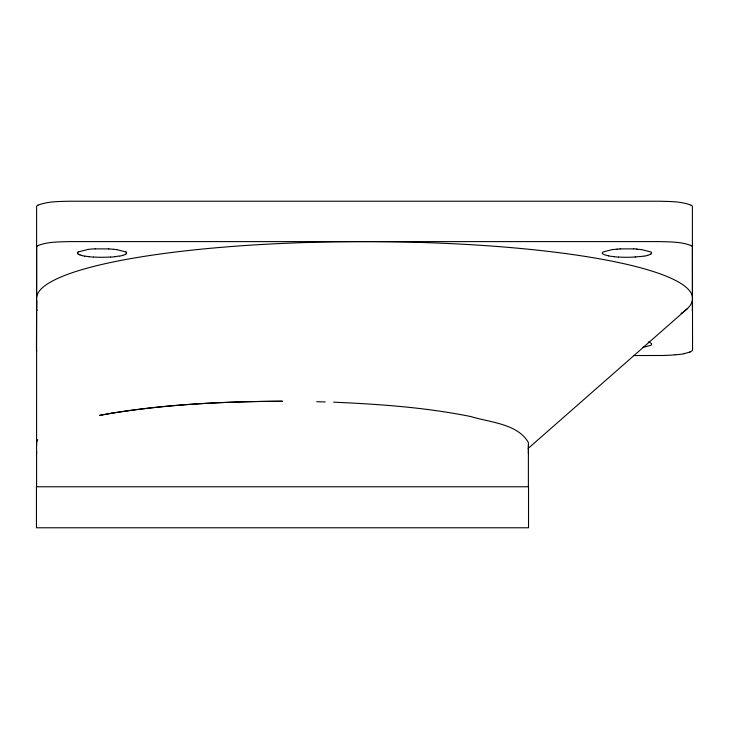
<?xml version="1.0" encoding="UTF-8"?>
<svg xmlns="http://www.w3.org/2000/svg" width="729" height="729" viewBox="0 0 729 729"><rect width="100%" height="100%" fill="white"/><g stroke="black" fill="none" stroke-linecap="round" stroke-linejoin="round"><path stroke-width="1.09" d="M36.587 453.657L36.614 246.703M36.632 300.558L36.45 350.048A32.869 5.723 -0.1 0 0 36.851 350.84M37.744 439.623L36.587 442.467L36.587 445.455M528.206 448.39L687.584 308.467M78.167 251.961L87.58 249.537M38.036 205.159C47.895 201.304 58.812 201.559 69.237 201.222L659.763 201.222C670.188 201.559 681.105 201.304 690.964 205.159M650.359 345.473L642.768 347.423M690.181 351.979L684.139 353.656M122.445 255.387L124.158 254.868A24.494 4.283 0.2 0 0 125.944 254.029M647.352 255.387L649.074 254.868A24.494 4.274 0.1 0 0 650.806 254.029M612.497 249.537L603.083 251.961A24.522 4.237 -0.3 0 0 602.5 252.553M679.045 354.449L675.163 354.877M115.082 256.617L116.503 256.453M639.998 256.617L641.42 256.453M110.462 257.009L107.163 257.173A24.595 4.429 0 0 1 96.948 257.2L93.631 257.009M635.369 257.009L632.07 257.173A24.595 4.429 0 0 1 621.864 257.2L618.538 257.009M95.262 248.89L108.831 248.89M620.169 248.89L633.738 248.89M664.329 355.488L633.647 355.542M316.741 401.706L325.216 401.961M333.645 402.171C379.627 404.194 425.763 407.429 470.943 416.578C489.779 422.446 517.481 423.576 528.388 442.494L528.388 486.772M612.497 256.453L613.918 256.617M87.58 256.453L89.002 256.617M641.42 249.537L650.833 251.961A24.522 4.246 0.2 0 1 651.553 252.845A24.631 4.283 -0.3 0 1 651.453 253.446A24.513 4.283 0.5 0 1 650.806 254.029M116.503 249.537L125.917 251.961M608.669 255.861L604.842 254.868A24.494 4.283 -0.2 0 1 603.056 254.029A24.513 4.292 -0.5 0 1 602.364 253.145M81.648 255.387L79.926 254.868M648.263 342.01L649.074 342.275M690.964 245.536C681.105 241.691 670.188 241.946 659.763 241.6L69.237 241.6C58.812 241.946 47.895 241.691 38.036 245.536A32.687 5.659 -0.1 0 0 36.632 246.703M36.614 310.053L36.614 206.316A32.732 5.695 0.1 0 1 37.954 205.15M691.028 245.536A32.687 5.677 0 0 1 692.413 246.703L692.55 350.048A32.869 5.668 -0.3 0 1 689.889 351.961M528.388 445.455L528.388 453.657M36.587 451.269L36.587 486.772M37.042 310.445A32.723 5.695 -0.1 0 1 36.687 310.053M691.046 205.15A32.732 5.695 -0.1 0 1 692.413 206.316L692.386 310.053A32.723 5.741 0.5 0 1 692.176 310.454M36.669 296.585A328.077 56.953 0 0 1 364.883 241.618A328.077 56.953 0 0 1 692.368 296.275M78.194 251.961A24.522 4.237 -0.3 0 0 77.584 252.553A24.631 4.283 0.3 0 0 77.447 253.145A24.513 4.283 -0.5 0 0 78.194 254.029M84.619 256.134A24.786 4.347 -0.2 0 1 81.338 255.423M87.38 249.491A24.531 4.456 0.3 0 1 91.881 249.026A24.576 4.073 -0.2 0 1 95.171 248.835M113.742 249.282A24.531 4.456 0.3 0 1 116.676 249.637M93.43 257.109A24.804 4.474 -0.2 0 1 88.738 256.699M87.453 256.49A24.431 4.274 -0.1 0 1 84.819 256.098M79.889 254.877A24.494 4.283 -0.2 0 1 78.149 254.029M115.355 256.699A24.804 4.474 0.2 0 1 110.653 257.109M122.754 255.423A24.786 4.347 0.2 0 1 119.465 256.134M108.73 248.944A24.576 3.964 0.3 0 1 113.451 249.272M125.944 251.961A24.522 4.246 0.2 0 1 126.636 252.845A24.631 4.283 -0.5 0 1 126.482 253.446M126.5 253.446A24.513 4.283 0.5 0 1 125.889 254.029M119 256.043A24.431 4.21 -0.1 0 1 116.376 256.426M674.881 354.804A32.869 5.668 -0.3 0 1 664.219 355.442M684.285 353.674A32.914 5.741 0.1 0 1 679.182 354.485M692.368 300.558A328.077 56.725 0 0 1 681.077 313.452M651.553 343.997A24.558 4.301 -0.7 0 0 650.851 343.113A24.494 4.283 -0.2 0 0 649.111 342.275M651.48 343.997A24.64 4.283 0.6 0 1 650.66 345.482M612.697 249.591A24.531 4.328 0.1 0 1 617.108 249.154M636.754 249.19A24.531 4.328 0.1 0 1 641.165 249.637M618.347 257.109A24.804 4.474 -0.2 0 1 613.645 256.699M633.829 248.835A24.576 4.073 0.2 0 1 637.1 249.045M612.36 256.49A24.431 4.274 -0.1 0 1 608.542 255.879M602.309 253.382A24.631 4.283 -0.3 0 1 602.455 252.79M617.08 249.145A24.576 3.964 -0.3 0 1 620.27 248.944M643.935 256.061A24.494 4.274 0.1 0 1 641.301 256.444M647.662 255.423A24.786 4.347 0.2 0 1 644.381 256.134M639.725 256.544A24.804 4.274 -0.1 0 1 635.178 256.918M111.564 413.225L99.636 415.375C159.888 404.34 221.334 401.561 282.488 401.232C225.352 401.506 168.044 404.167 111.564 413.225M528.525 486.772L36.45 486.772L36.45 527.778L528.525 527.778L528.525 486.772"/></g></svg>
